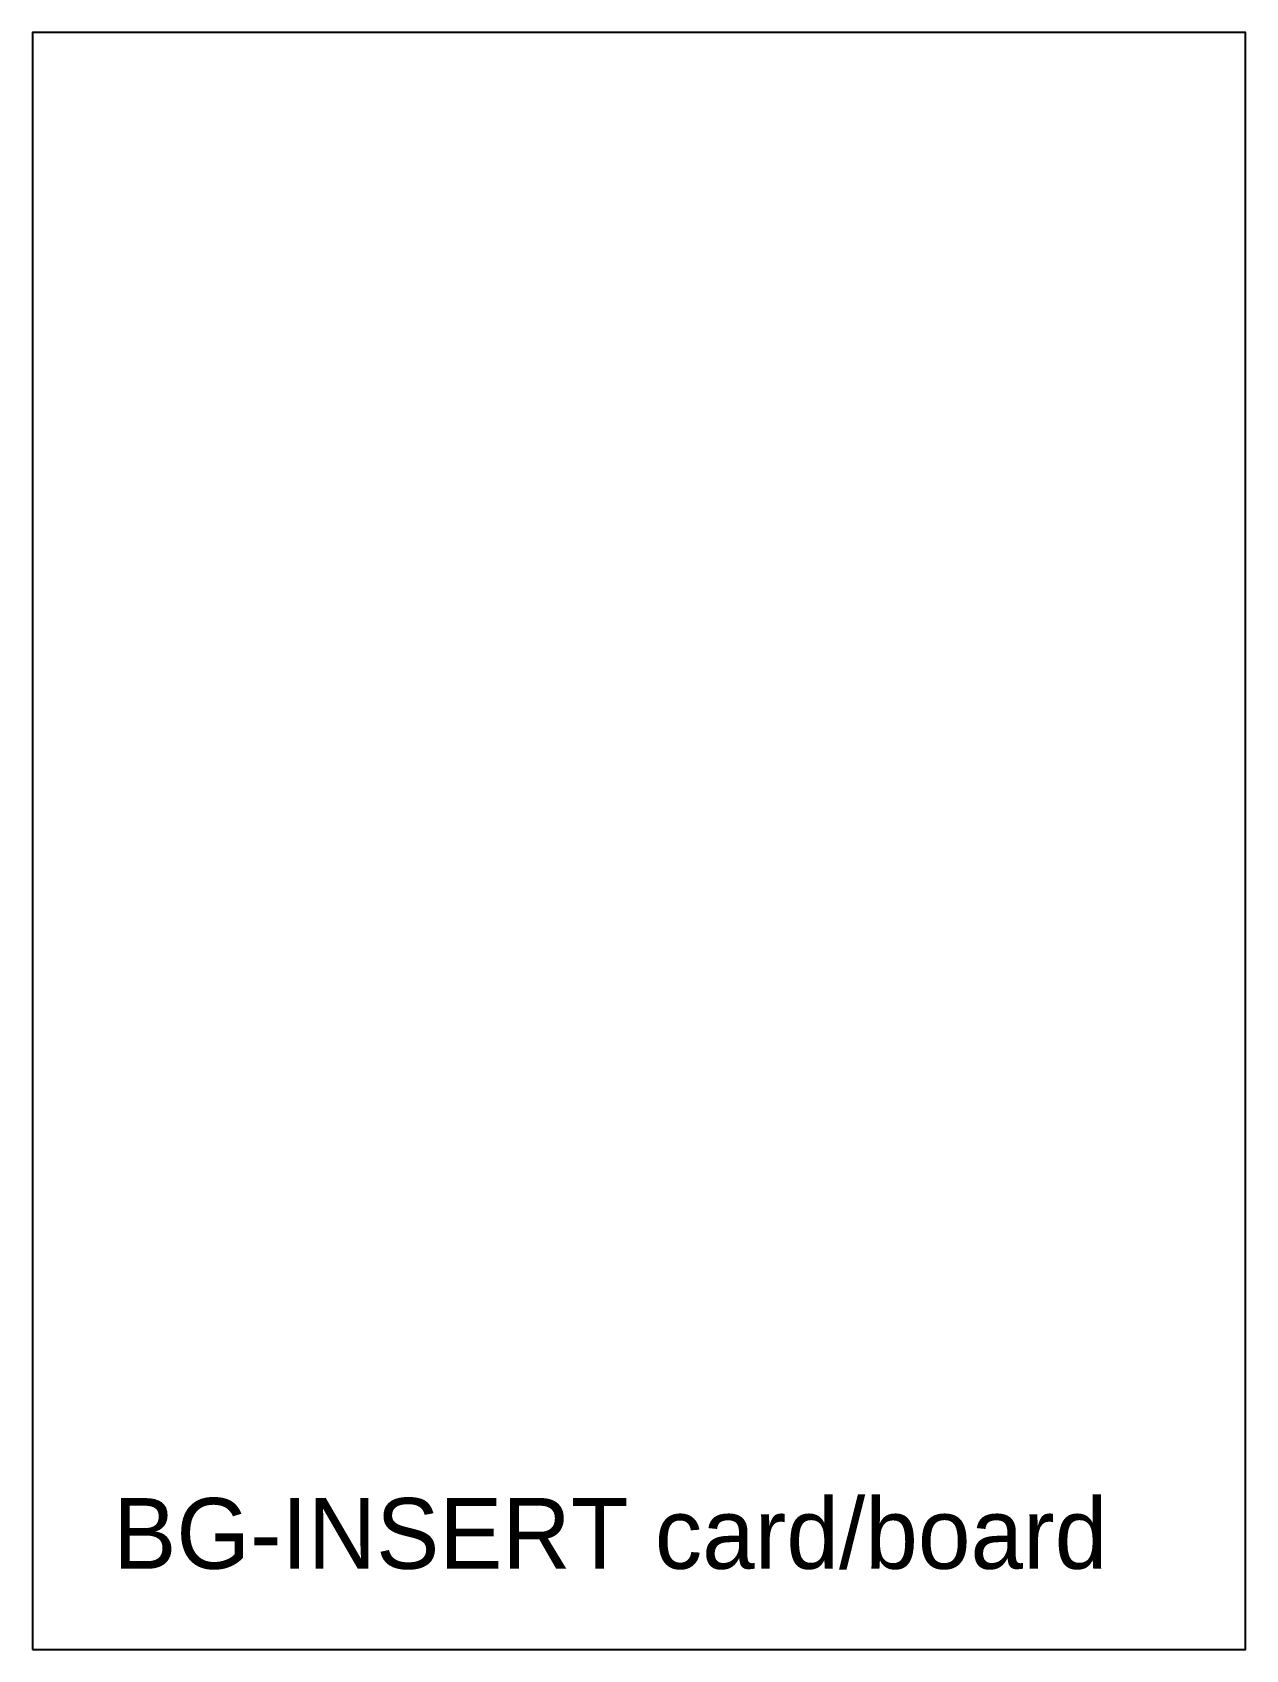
# Model space of a CAD drawing. Header units: millimetres. Extents: x 0 to 120, y 0 to 160.
import ezdxf

# ---------------------------------------------------------------- set-up
doc = ezdxf.new("R2010")
doc.units = ezdxf.units.MM
doc.layers.add('CUT', color=1, linetype='Continuous')
doc.layers.add('ENGRAVE', color=5, linetype='Continuous')

msp = doc.modelspace()

# ---------------------------------------------------------------- linework, layer by layer
at = {"layer": 'CUT'}
msp.add_lwpolyline([(0, 0), (120, 0), (120, 160), (0, 160)], close=True, dxfattribs=at)

# ---------------------------------------------------------------- texts
at = {"layer": 'ENGRAVE'}
msp.add_text('BG-INSERT card/board', height=7, dxfattribs=at).set_placement((8, 8))

doc.saveas('drawing.dxf')
